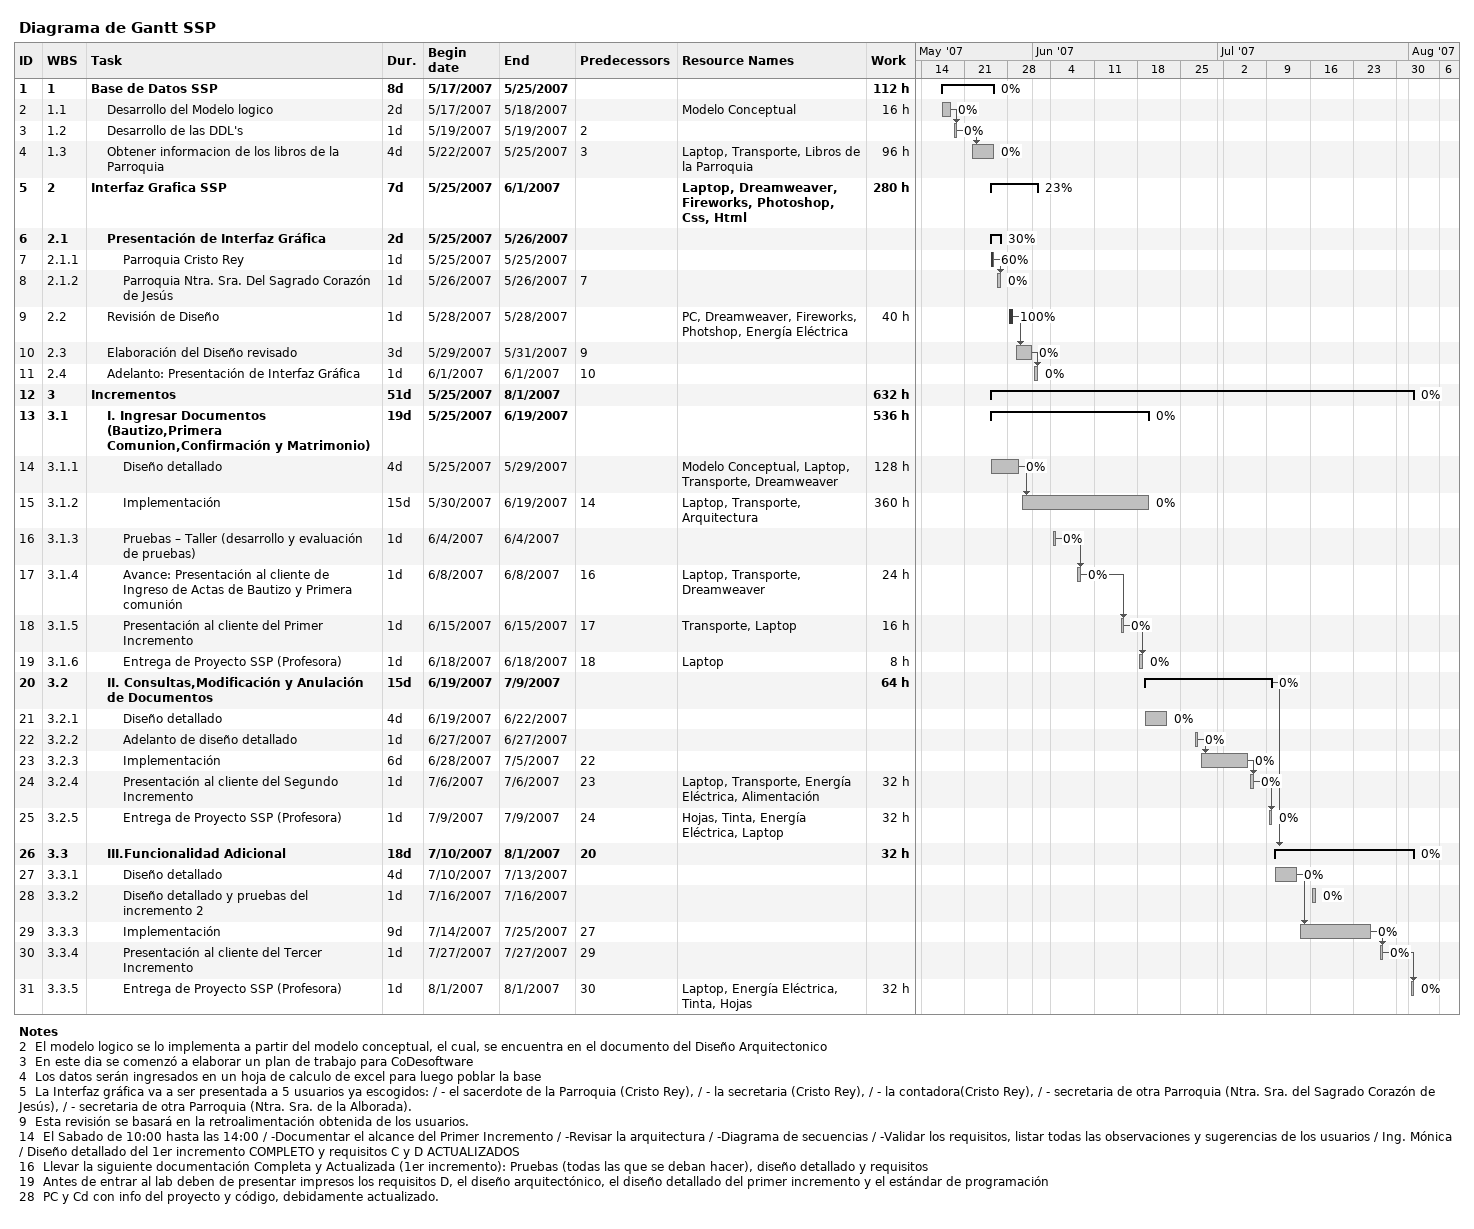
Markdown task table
Diagrama de Gantt SSP

| ID | WBS | Task | Duration | Start | Finish | Predecessors | Resources | % complete | Work (h) |
|---|---|---|---|---|---|---|---|---|---|
| 1 | 1 | **Base de Datos SSP** | 8d | 2007-05-17 | 2007-05-25 |  |  | 0 | 112 |
| 2 | 1.1 | Desarrollo del Modelo logico | 2d | 2007-05-17 | 2007-05-18 |  | Modelo Conceptual | 0 | 16 |
| 3 | 1.2 | Desarrollo de las DDL's | 1d | 2007-05-19 | 2007-05-19 | 2 |  | 0 |  |
| 4 | 1.3 | Obtener informacion de los libros de la Parroquia | 4d | 2007-05-22 | 2007-05-25 | 3 | Laptop, Transporte, Libros de la Parroquia | 0 | 96 |
| 5 | 2 | **Interfaz Grafica SSP** | 7d | 2007-05-25 | 2007-06-01 |  | Laptop, Dreamweaver, Fireworks, Photoshop, Css, Html | 23 | 280 |
| 6 | 2.1 | **Presentación de Interfaz Gráfica** | 2d | 2007-05-25 | 2007-05-26 |  |  | 30 |  |
| 7 | 2.1.1 | Parroquia Cristo Rey | 1d | 2007-05-25 | 2007-05-25 |  |  | 60 |  |
| 8 | 2.1.2 | Parroquia Ntra. Sra. Del Sagrado Corazón de Jesús | 1d | 2007-05-26 | 2007-05-26 | 7 |  | 0 |  |
| 9 | 2.2 | Revisión de Diseño | 1d | 2007-05-28 | 2007-05-28 |  | PC, Dreamweaver, Fireworks, Photshop, Energía Eléctrica | 100 | 40 |
| 10 | 2.3 | Elaboración del Diseño revisado | 3d | 2007-05-29 | 2007-05-31 | 9 |  | 0 |  |
| 11 | 2.4 | Adelanto: Presentación de Interfaz Gráfica | 1d | 2007-06-01 | 2007-06-01 | 10 |  | 0 |  |
| 12 | 3 | **Incrementos** | 51d | 2007-05-25 | 2007-08-01 |  |  | 0 | 632 |
| 13 | 3.1 | **I. Ingresar Documentos (Bautizo,Primera Comunion,Confirmación y Matrimonio)** | 19d | 2007-05-25 | 2007-06-19 |  |  | 0 | 536 |
| 14 | 3.1.1 | Diseño detallado | 4d | 2007-05-25 | 2007-05-29 |  | Modelo Conceptual, Laptop, Transporte, Dreamweaver | 0 | 128 |
| 15 | 3.1.2 | Implementación | 15d | 2007-05-30 | 2007-06-19 | 14 | Laptop, Transporte, Arquitectura | 0 | 360 |
| 16 | 3.1.3 | Pruebas – Taller (desarrollo y evaluación de pruebas) | 1d | 2007-06-04 | 2007-06-04 |  |  | 0 |  |
| 17 | 3.1.4 | Avance: Presentación al cliente de Ingreso de Actas de Bautizo y Primera comunión | 1d | 2007-06-08 | 2007-06-08 | 16 | Laptop, Transporte, Dreamweaver | 0 | 24 |
| 18 | 3.1.5 | Presentación al cliente del Primer Incremento | 1d | 2007-06-15 | 2007-06-15 | 17 | Transporte, Laptop | 0 | 16 |
| 19 | 3.1.6 | Entrega de Proyecto SSP (Profesora) | 1d | 2007-06-18 | 2007-06-18 | 18 | Laptop | 0 | 8 |
| 20 | 3.2 | **II. Consultas,Modificación y Anulación de Documentos** | 15d | 2007-06-19 | 2007-07-09 |  |  | 0 | 64 |
| 21 | 3.2.1 | Diseño detallado | 4d | 2007-06-19 | 2007-06-22 |  |  | 0 |  |
| 22 | 3.2.2 | Adelanto de diseño detallado | 1d | 2007-06-27 | 2007-06-27 |  |  | 0 |  |
| 23 | 3.2.3 | Implementación | 6d | 2007-06-28 | 2007-07-05 | 22 |  | 0 |  |
| 24 | 3.2.4 | Presentación al cliente del Segundo Incremento | 1d | 2007-07-06 | 2007-07-06 | 23 | Laptop, Transporte, Energía Eléctrica, Alimentación | 0 | 32 |
| 25 | 3.2.5 | Entrega de Proyecto SSP (Profesora) | 1d | 2007-07-09 | 2007-07-09 | 24 | Hojas, Tinta, Energía Eléctrica, Laptop | 0 | 32 |
| 26 | 3.3 | **III.Funcionalidad Adicional** | 18d | 2007-07-10 | 2007-08-01 | 20 |  | 0 | 32 |
| 27 | 3.3.1 | Diseño detallado | 4d | 2007-07-10 | 2007-07-13 |  |  | 0 |  |
| 28 | 3.3.2 | Diseño detallado y pruebas del incremento 2 | 1d | 2007-07-16 | 2007-07-16 |  |  | 0 |  |
| 29 | 3.3.3 | Implementación | 9d | 2007-07-14 | 2007-07-25 | 27 |  | 0 |  |
| 30 | 3.3.4 | Presentación al cliente del Tercer Incremento | 1d | 2007-07-27 | 2007-07-27 | 29 |  | 0 |  |
| 31 | 3.3.5 | Entrega de Proyecto SSP (Profesora) | 1d | 2007-08-01 | 2007-08-01 | 30 | Laptop, Energía Eléctrica, Tinta, Hojas | 0 | 32 |

Notes
- 2: El modelo logico se lo implementa a partir del modelo conceptual, el cual, se encuentra en el documento del Diseño Arquitectonico
- 3: En este dia se comenzó a elaborar un plan de trabajo para CoDesoftware
- 4: Los datos serán ingresados en un hoja de calculo de excel para luego poblar la base
- 5: La Interfaz gráfica va a ser presentada a 5 usuarios ya escogidos: / - el sacerdote de la Parroquia (Cristo Rey), / - la secretaria (Cristo Rey), / - la contadora(Cristo Rey), / - secretaria de otra Parroquia (Ntra. Sra. del Sagrado Corazón de Jesús), / - secretaria de otra Parroquia (Ntra. Sra. de la Alborada).
- 9: Esta revisión se basará en la retroalimentación obtenida de los usuarios.
- 14: El Sabado de 10:00 hasta las 14:00 / -Documentar el alcance del Primer Incremento / -Revisar la arquitectura / -Diagrama de secuencias / -Validar los requisitos, listar todas las observaciones y sugerencias de los usuarios / Ing. Mónica / Diseño detallado del 1er incremento COMPLETO y requisitos C y D ACTUALIZADOS
- 16: Llevar la siguiente documentación Completa y Actualizada (1er incremento): Pruebas (todas las que se deban hacer), diseño detallado y requisitos
- 19: Antes de entrar al lab deben de presentar impresos los requisitos D, el diseño arquitectónico, el diseño detallado del primer incremento y el estándar de programación
- 28: PC y Cd con info del proyecto y código, debidamente actualizado.
